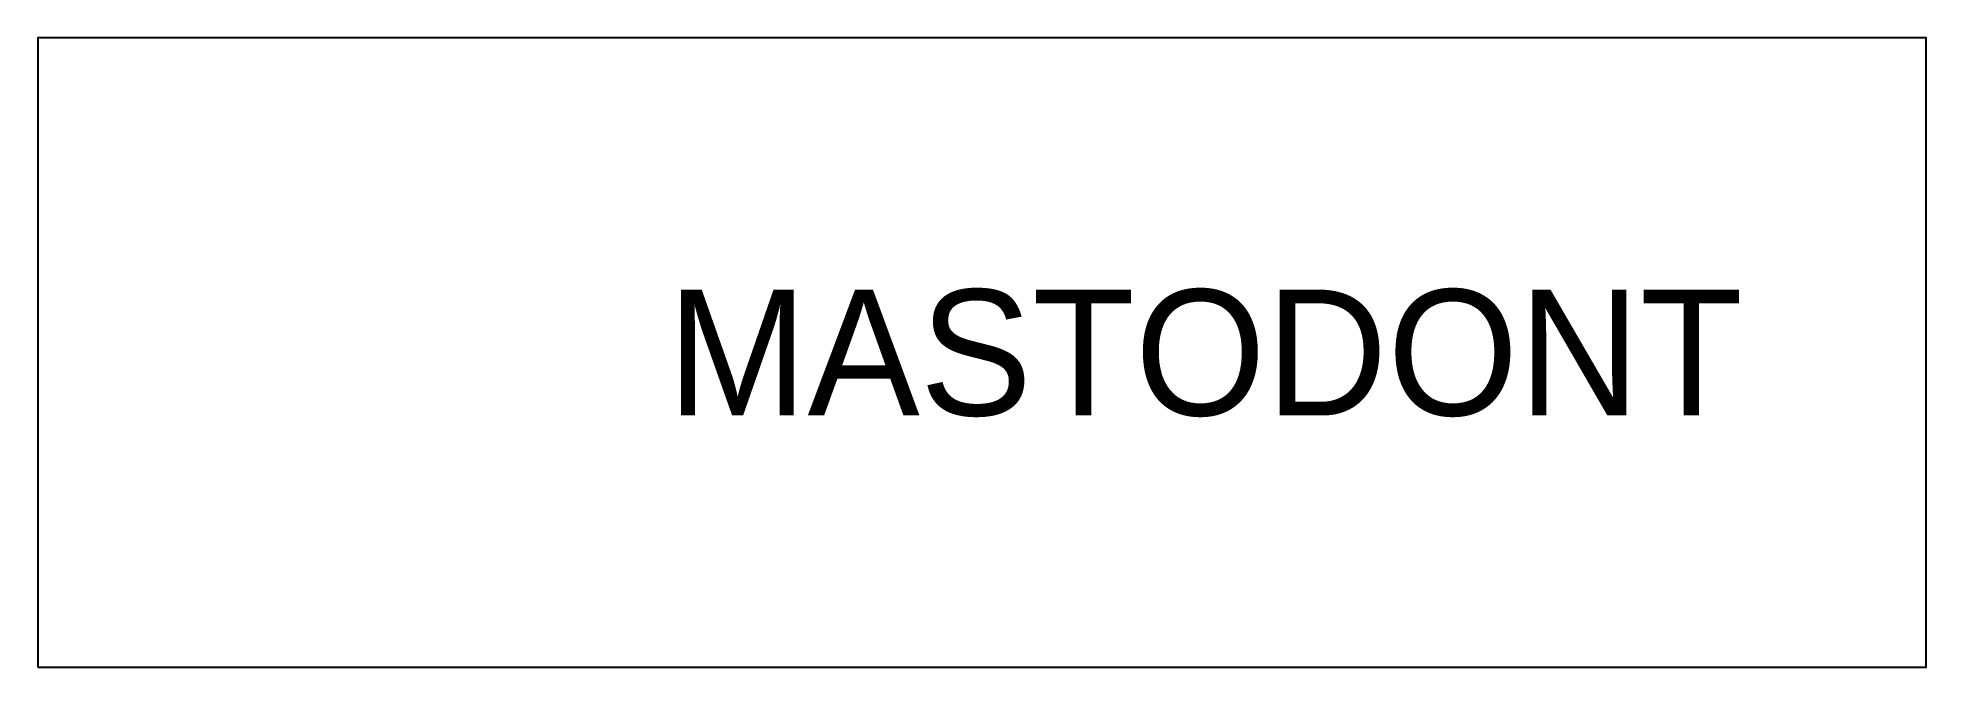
# Model space of a CAD drawing. Header units: metres. Extents: x 0 to 600, y 0 to 200.
import ezdxf

# ---------------------------------------------------------------- set-up
doc = ezdxf.new("R2010")
doc.units = ezdxf.units.M

msp = doc.modelspace()

# ---------------------------------------------------------------- linework, layer by layer
msp.add_lwpolyline([(0, 0), (600, 0), (600, 200), (0, 200), (0, 0)])

# ---------------------------------------------------------------- texts
msp.add_text('MASTODONT', height=40).set_placement((200, 80))

doc.saveas('drawing.dxf')
